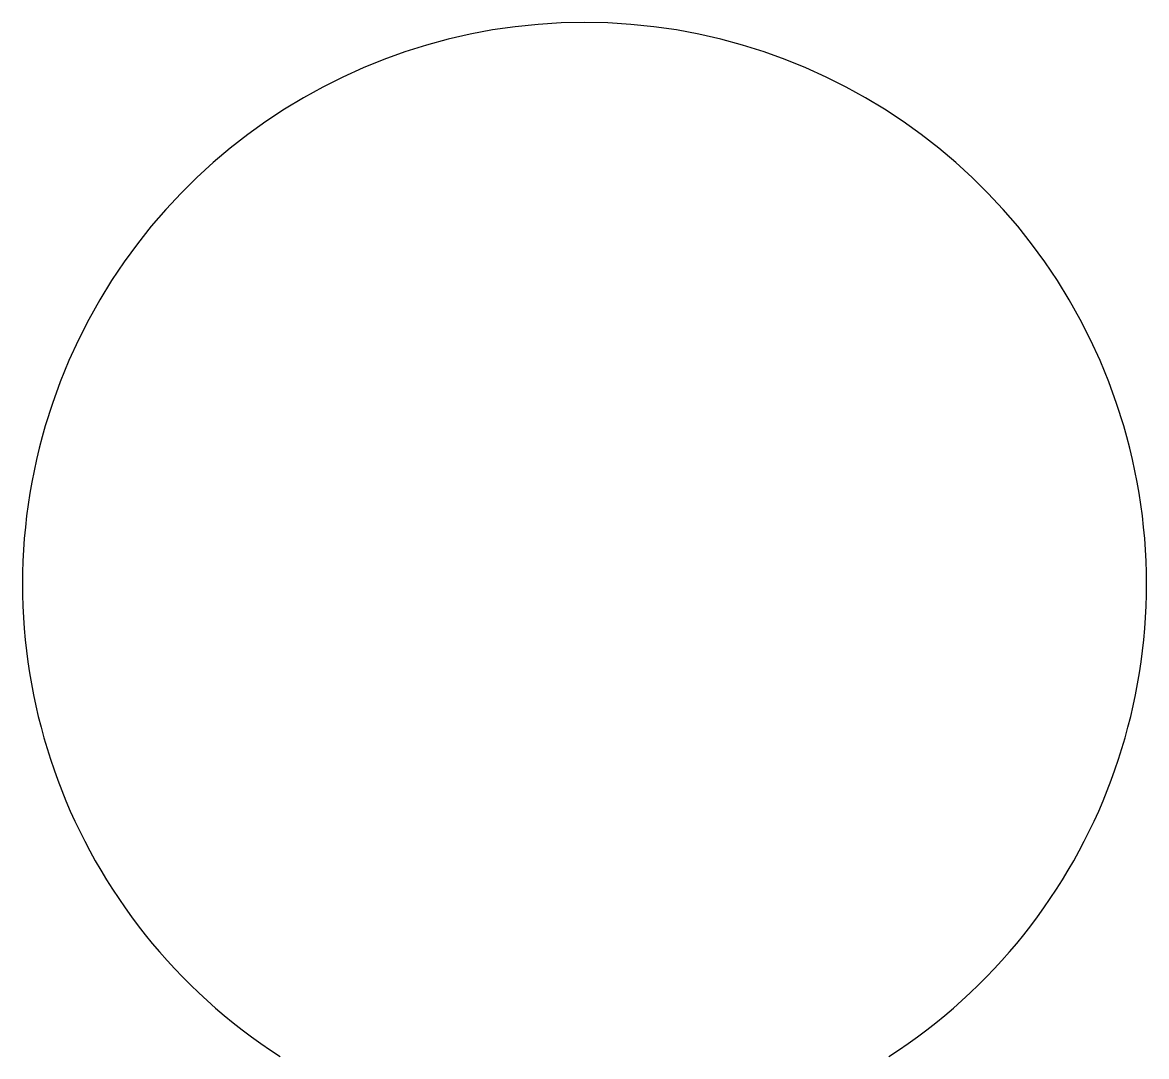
# Model space of a CAD drawing. Header units: metres. Extents: x 107.9 to 121.5, y 84.8 to 97.3.
import ezdxf

# ---------------------------------------------------------------- set-up
doc = ezdxf.new("R2010")
doc.units = ezdxf.units.M

msp = doc.modelspace()

# ---------------------------------------------------------------- linework, layer by layer
msp.add_lwpolyline([(118.4, 84.75, 3.4), (111, 84.75)], format="xyb")

doc.saveas('drawing.dxf')
